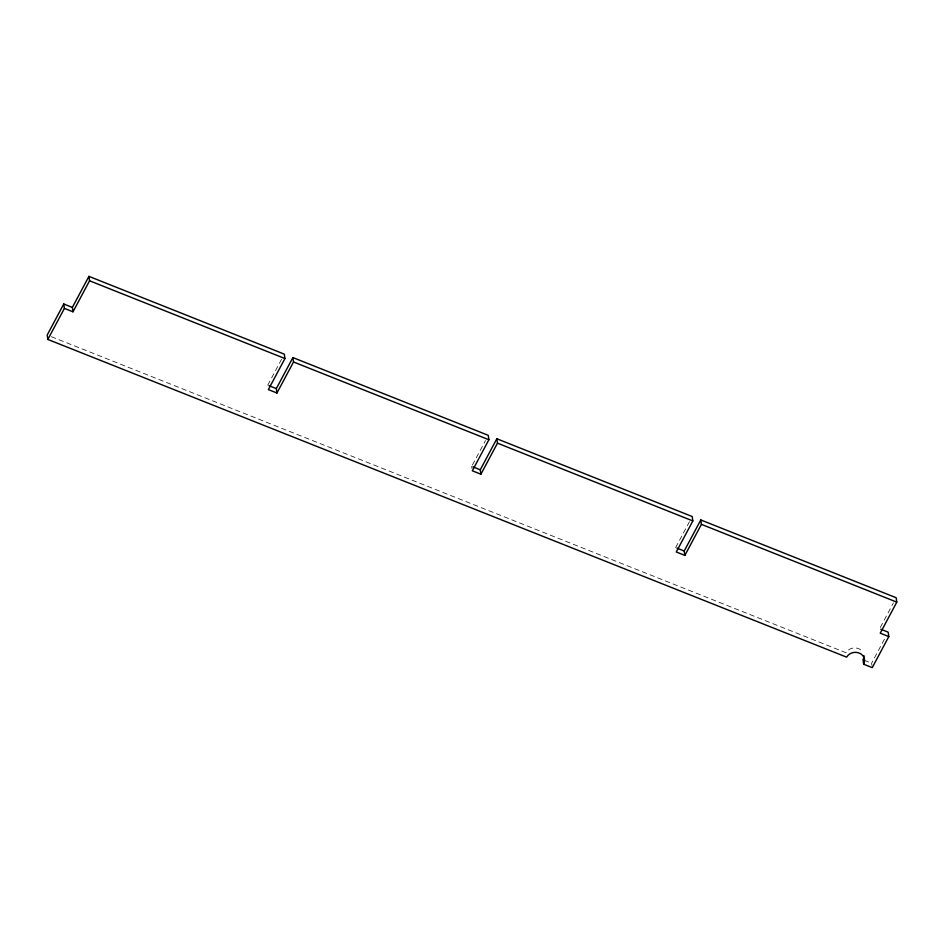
<?xml version="1.0" encoding="UTF-8"?>
<svg xmlns="http://www.w3.org/2000/svg" width="944" height="944" viewBox="0 0 944 944"><rect width="100%" height="100%" fill="white"/><g stroke="black" fill="none" stroke-linecap="round" stroke-linejoin="round"><path stroke-width="0.71" stroke-dasharray="4.72 3.54" d="M267.73 385.187L281.536 359.322M472.378 465.085L485.499 440.518M675.644 547.567L689.45 521.702M880.28 627.477L893.402 602.897M871.926 665.426L871.607 663.219L885.425 637.353M51.306 336.666L845.977 652.729A9.558 8.461 -8.2 0 1 862.474 651.584M864.22 660.281L871.607 663.219M471.681 466.383L472 468.578"/><path stroke-width="1.42" d="M880.823 629.259L888.186 632.185L888.811 636.586L872.244 667.632L863.63 664.198L864.374 662.334A9.558 8.461 -8.2 0 0 858.32 652.729A9.558 8.461 -8.2 0 0 846.603 657.142L47.837 339.439L47.2 335.026L63.767 303.992L72.358 307.414L72.995 311.815L64.404 308.393L63.767 303.992M47.837 339.439L64.404 308.393M72.358 307.414L88.937 276.368L284.297 354.142L284.935 358.555L268.356 389.589L276.946 393.011L293.525 361.977L292.888 357.564L488.26 435.337L488.886 439.751L472.319 470.785L480.909 474.207L497.476 443.161L496.839 438.759L692.212 516.533L692.849 520.946L676.27 551.98L684.86 555.402L701.427 524.357L700.802 519.955L896.163 597.729L896.8 602.13L880.233 633.176L888.811 636.586M72.995 311.815L89.562 280.781L88.937 276.368M276.946 393.011L276.321 388.598L292.888 357.564M480.909 474.207L480.272 469.793L496.839 438.759M684.86 555.402L684.223 550.989L700.802 519.955M89.562 280.781L284.935 358.555M293.525 361.977L488.886 439.751M497.476 443.161L692.849 520.946M701.427 524.357L896.8 602.13M268.957 385.671L276.321 388.598M472.909 466.867L480.272 469.793M676.872 548.063L684.223 550.989M863.63 664.198L862.993 659.785L863.748 657.933A9.558 8.461 -8.2 0 0 863.961 655.714"/></g></svg>
